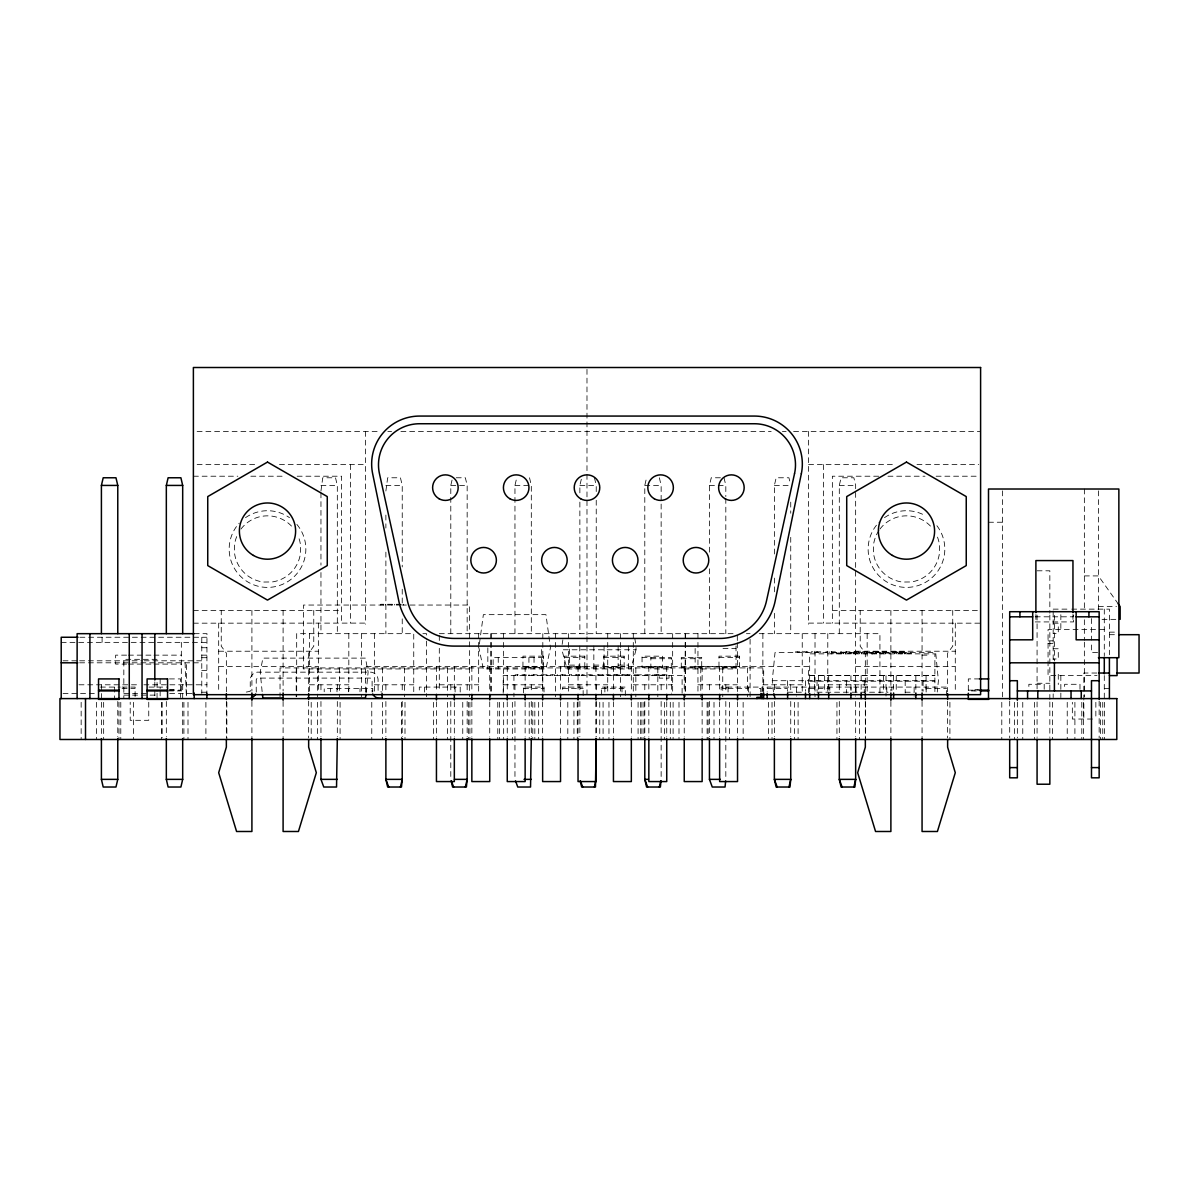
<?xml version="1.0" encoding="UTF-8"?>
<svg xmlns="http://www.w3.org/2000/svg" width="1199" height="1199" viewBox="0 0 1199 1199"><rect width="100%" height="100%" fill="white"/><g stroke="black" fill="none" stroke-linecap="round" stroke-linejoin="round"><path stroke-width="0.75" stroke-dasharray="5 3.75" d="M773.46 692.018L772.276 680.702L775.019 652.586L935.67 652.586L938.412 680.702L937.243 692.018M366.175 692.632L368.123 672.099L365.44 658.116L262.896 658.116L260.213 672.099L262.416 694.446M479.375 644.148L480.379 636.774M480.619 634.93L483.362 614.652L545.965 614.652L550.446 647.835L545.965 668.952L483.362 668.952L478.881 647.835M562.136 644.403L562.871 639.816M320.957 490.991L322.741 477.772L335.525 477.772L337.324 485.43L337.324 633.672M385.883 490.991L387.667 477.772L400.451 477.772L402.235 485.43L402.235 566.962M450.794 633.672L450.794 485.43L452.593 477.772M514.956 633.672L514.956 485.43L516.739 477.772M579.866 492.849L579.866 485.43L581.665 477.772M644.792 633.672L644.792 485.43L646.576 477.772M709.448 552.139L709.448 485.43L711.247 477.772L722.203 477.772M774.374 553.998L774.374 485.43L776.158 477.772L788.942 477.772L790.021 482.373M839.3 633.672L839.3 485.43L841.084 477.772L853.868 477.772L855.651 485.43L855.621 692.902M636.01 649.783L630.899 668.952L567.007 668.952L561.896 649.783L636.01 649.783L636.01 645.946M197.116 431.415L380.368 431.415M387.832 431.415L391.593 431.415M400.916 431.415L771.182 431.415M782.392 431.415L786.139 431.415M793.603 431.415L980.602 431.415M197.131 464.627L257.006 464.627M279.457 464.627L365.395 464.627M808.591 464.627L894.514 464.627M916.98 464.627L978.729 464.627M193.384 476.213L237.852 476.213M250.831 476.213L284.178 476.213M297.157 476.213L341.625 476.213L341.625 623.18M878.687 476.213L832.361 476.213L832.361 623.18M887.949 476.213L925.014 476.213M936.119 476.213L978.744 476.213M456.234 477.772L465.362 477.772L467.16 485.43L467.16 633.672M320.957 485.43L337.324 485.43M385.883 485.43L402.235 485.43M450.794 485.43L467.16 485.43M514.956 485.43L529.493 485.43M579.866 485.43L596.233 485.43L596.233 492.849M644.792 485.43L661.144 485.43L661.144 633.672M709.448 485.43L725.815 485.43L725.815 496.551M774.374 485.43L790.74 485.43M839.3 485.43L855.651 485.43M988.501 522.239L1002.559 522.239M1037.075 570.799L1049.844 570.799L1049.844 613.199M1084.361 575.91L1098.404 575.91L1118.068 603.667M401.17 604.281L380.668 604.281L380.668 605.045M403.254 604.281L403.434 605.045M401.275 605.045L303.497 605.045L303.497 668.952L469.633 668.952L469.633 605.045L402.429 605.045M1098.404 606.589L1116.509 606.589M1053.172 609.137L1069.898 609.137M1071.696 609.137L1109.405 609.137L1109.405 654.774M193.384 610.411L341.625 610.411M832.361 610.411L980.602 610.411M1035.247 616.811L1073.585 616.811M1102.031 619.358L1116.509 619.358M1035.247 621.921L1073.585 621.921L1073.585 615.102M193.384 623.18L365.395 623.105M808.591 623.105L980.602 623.18M1053.172 623.195L1058.282 623.195L1058.282 633.417L1053.172 633.417M1104.294 629.58L1048.061 629.58L1048.061 675.592L1097.055 675.592M1109.405 632.143L1117.063 632.143M194.193 633.672L206.962 633.672L206.887 693.487M422.872 633.672L426.514 633.672L426.514 639.247M439.299 633.672L733.743 633.672M746.437 633.672L750.094 633.672M759.222 633.672L879.931 633.672L879.931 693.037M1109.405 634.691L1116.809 634.691M79.883 637.254L206.887 637.254M1048.061 640.836L1053.172 640.836M61.209 642.364L206.887 642.364M1048.061 643.638L1053.172 643.638M201.777 647.73L206.887 647.73M723.012 648.494L736.021 648.494M1053.172 648.749L1058.282 648.749L1058.282 658.985L1053.172 658.985M218.683 651.222L318.364 651.222M855.621 651.222L955.288 651.222M1097.61 652.586L1091.48 652.586L1091.48 641.855M853.238 653.095L861.916 653.095L861.781 653.86M885.476 653.095L896.537 653.095L896.537 653.86M126.599 655.149L115.644 655.149L115.644 664.096L126.599 664.096M128.413 655.149L152.138 655.149M153.967 655.149L181.334 655.149M201.777 655.149L206.887 655.149M921.971 655.149L929.015 655.149L929.015 653.86M543.387 657.442L493.134 657.442L493.134 668.952M564.354 657.442L584.797 657.442M603.711 657.442L624.154 657.442M642.05 657.442L671.305 657.442L671.305 668.952L650.862 668.952L650.862 657.442M718.98 657.442L739.423 657.442M201.777 657.696L206.887 657.696M650.862 658.716L671.305 658.716M681.272 658.716L701.715 658.716M157.054 659.33L123.827 659.33L123.827 698.597M63.052 660.799L77.785 660.799M79.629 660.799L142.291 660.799M144.135 660.799L201.777 660.799M79.629 662.807L201.777 662.807M128.413 664.096L152.138 664.096M153.967 664.096L181.334 664.096M569.555 665.115L579.776 665.115M593.835 665.115L604.071 665.115M618.129 665.115L628.351 665.115M522.944 666.389L543.387 666.389M564.354 666.389L584.797 666.389M603.711 666.389L624.154 666.389M642.05 666.389L662.492 666.389M695.135 666.389L739.423 666.389M218.683 666.554L318.364 666.554M855.621 666.554L955.288 666.554M671.305 667.663L642.05 667.663L642.05 656.168L662.492 656.168L662.492 667.663M681.272 667.663L701.715 667.663M201.777 670.481L206.887 670.481M1096.86 673.029L1083.836 673.029L1083.836 719.04M809.655 675.457L934.89 675.457M809.655 675.592L934.89 675.592M169.434 678.919L180.584 678.919L180.584 697.518M979.463 678.919L968.312 678.919L968.312 690.924L980.332 690.924M772.276 680.702L938.412 680.702M809.655 681.212L934.89 681.212M1037.075 683.265L1049.844 683.265M78.984 684.794L140.193 684.794M143.895 684.794L168.01 684.794M169.868 684.794L206.962 684.794M309.462 684.794L348.819 684.794M374.373 684.794L413.745 684.794M439.299 684.794L478.656 684.794M503.445 684.794L542.817 684.794M568.371 684.794L607.728 684.794M633.297 684.794L672.654 684.794M697.953 684.794L737.31 684.794M762.879 684.794L802.236 684.794M827.79 684.794L867.162 684.794M100.401 687.087L120.23 687.087M122.088 687.087L135.097 687.087L135.097 697.323M148.961 687.087L167.56 687.087M122.088 688.376L135.097 688.376M523.588 688.376L544.031 688.376M562.691 688.376L583.149 688.376M601.538 688.376L625.308 688.376M728.063 688.376L748.506 688.376M767.165 688.376L787.608 688.376M809.34 688.376L829.783 688.376M926.138 688.376L946.596 688.376M1104.294 688.376L1109.405 688.376M169.464 689.65L174.02 689.65L174.02 690.924M978.519 689.65L974.892 689.65L974.892 690.924M169.434 690.159L180.584 690.159M968.312 690.159L979.463 690.159M168.579 690.924L180.584 690.924M201.777 692.213L206.887 692.213M246.275 692.078L250.231 691.328L250.276 679.054A8.003 8.003 0 0 1 257.171 672.159L371.165 672.159A8.003 8.003 0 0 1 378.06 679.054L378.105 691.328L382.061 692.078M787.608 692.213L803.72 692.213M817.059 692.213L888.024 692.213M905.185 692.213L914.133 692.213M63.052 693.487L96.205 693.487M123.827 693.487L149.65 693.487M169.659 693.487L192.484 693.487M123.827 695.12L157.054 695.12M1092.424 719.04L1072.341 719.04L1072.341 702.314M724.031 477.772L725.815 485.43M659.36 477.772L661.144 485.43M594.434 477.772L596.233 485.43M529.523 477.772L531.307 485.43L531.307 633.672M634.796 638.273L635.77 644.403M185.081 662.807L186.37 696.799L186.445 662.807M1104.549 702.314L1104.549 739.483M1104.294 609.137L1104.294 655.733M1104.294 675.592L1104.294 698.597M1102.75 702.314L1102.75 739.483M1100.457 702.314L1100.457 739.483M1099.153 701.04L1099.153 738.014M1098.404 490.856L1098.404 610.231M1095.856 702.314L1095.856 719.04M1091.48 618.594L1091.48 640.071M1084.361 489.012L1084.361 610.411M1084.361 619.748L1084.361 640.296M1084.361 642.169L1084.361 696.889M1083.581 702.314L1083.581 739.483M1081.798 702.314L1081.798 739.483M1079.984 689.26L1079.984 684.284L1064.637 684.284L1064.637 689.26M1074.904 702.314L1074.904 739.483M1072.955 614.487L1072.955 621.921M1067.23 702.314L1067.23 739.483M1060.845 614.712L1060.845 629.58M1060.845 675.592L1060.845 697.578M1058.282 674.318L1058.282 684.539M1054.416 615.342L1054.416 660.994M1053.172 610.995L1053.172 661.533M1053.172 693.906L1053.172 697.578M1052.407 702.314L1052.407 739.483M1049.844 615.042L1049.844 692.602M1049.844 694.476L1049.844 700.081M1049.844 701.955L1049.844 737.475M1044.194 689.26L1044.194 684.284L1028.862 684.284L1028.862 689.26M1037.075 615.042L1037.075 688.87M1037.075 701.955L1037.075 737.475M1035.891 614.487L1035.891 621.921M1034.512 702.314L1034.512 739.483M1022.762 702.314L1022.762 739.483M1017.351 702.149L1017.351 737.685M1014.579 702.314L1014.579 739.483M1009.693 701.04L1009.693 738.014M1002.559 490.856L1002.559 696.889M1001.794 702.314L1001.794 739.483M955.288 623.105L955.288 692.902M952.74 610.411L952.74 646.186L947.63 653.125L947.63 691.838M949.908 702.314L949.908 739.483M947.63 701.055L947.63 737.925M946.596 695.525L946.596 687.087L767.165 687.087L767.165 692.018M934.89 691.643L934.89 653.86L809.655 653.86L809.655 691.643M926.138 687.087L926.138 692.018M926.063 675.592L926.063 692.467M923.08 680.702L923.08 691.209M922.061 610.411L922.061 691.074M922.061 701.445L922.061 737.88M915.841 675.592L915.841 691.688M914.133 687.117L914.133 696.199M911.15 653.86L911.15 653.095L898.665 653.095L898.665 653.86M909.337 653.095L909.337 653.86M908.512 653.095L908.512 653.86M905.575 653.095L905.575 653.86M905.185 680.702L905.185 693.037M904.87 653.095L904.87 653.86M904.571 652.586L904.571 651.821L888.279 651.821L888.279 652.586M904.406 653.095L904.406 653.86M901.963 651.821L901.963 652.586M901.348 653.095L901.348 653.86M900.599 653.095L900.599 653.86M900.209 651.821L900.209 652.586M899.49 651.821L899.49 652.586M898.021 651.821L898.021 652.586M896.492 651.821L896.492 652.586M896.238 675.592L896.238 691.523M894.844 651.821L894.844 652.586M894.514 653.095L894.514 653.86M893.495 651.821L893.495 652.586M893.615 675.592L893.615 691.688M892.775 651.821L892.775 652.586M891.891 687.087L891.891 690.384M891.007 651.821L891.007 652.586M890.887 610.411L890.887 691.074M890.887 701.445L890.887 737.88M886.78 687.087L886.78 695.525M886.436 652.586L886.436 651.821L869.785 651.821L869.785 652.586M886.016 675.592L886.016 696.034M885.626 653.095L885.476 653.86M884.023 651.821L884.023 652.586M883.663 653.86L883.663 653.095L874.446 653.095L874.446 653.86M883.393 675.592L883.393 692.467M882.914 651.821L882.914 652.586M881.715 653.095L881.715 653.86M879.002 651.821L879.002 652.586M878.058 651.821L878.058 652.586M877.428 651.821L877.428 652.586M876.469 653.095L876.469 653.86M873.367 651.821L873.367 652.586M873.007 653.86L873.007 653.095L864.014 653.095L864.014 653.86M872.362 651.821L872.362 652.586M871.178 653.095L871.178 653.86M867.162 633.672L867.162 691.688M866.802 652.586L866.802 651.821L853.583 651.821L853.583 652.586M866.622 651.821L866.652 652.586M866.622 653.095L866.622 653.86M865.573 702.314L865.573 739.483M865.333 691.838L865.333 653.125L860.208 646.186L860.208 610.411M865.333 701.055L865.333 737.925M864.614 653.095L864.614 653.86M864.284 680.702L864.284 693.037M863.969 651.821L863.969 652.586M861.317 653.095L861.317 653.86M861.152 675.592L861.152 691.688M859.428 653.095L859.428 653.86M859.428 702.314L859.428 739.483M856.266 651.821L856.266 652.586M856.116 687.087L856.116 691.943M855.651 701.475L855.651 736.711M855.217 653.095L855.217 653.86M855.352 687.117L855.352 696.199M854.527 651.821L854.527 652.586M854.332 651.821L854.332 652.586M853.313 653.095L853.238 653.86M851.785 653.86L851.785 653.095L841.728 653.095L841.728 653.86M851.005 687.087L851.005 690.384M850.93 675.592L850.93 691.688M850.271 653.095L850.271 653.86M849.956 652.586L849.956 651.821L840.484 651.821L840.484 652.586M846.434 651.821L846.434 652.586M846.404 680.702L846.404 693.037M845.954 651.821L845.954 652.586M845.355 653.095L845.355 653.86M843.931 651.821L843.931 652.586M843.467 653.095L843.467 653.86M840.169 653.86L840.169 653.095L831.162 653.095L831.162 653.86M839.87 653.095L839.75 653.86M839.3 684.794L839.3 692.213M839.3 701.475L839.3 736.711M838.341 653.095L838.341 653.86M836.947 702.314L836.947 739.483M835.358 652.586L835.358 651.821L825.886 651.821L825.886 652.586M833.77 653.095L833.77 653.86M831.836 651.821L831.836 652.586M831.776 653.095L831.776 653.86M831.357 651.821L831.357 652.586M829.783 687.087L829.783 690.384M829.333 651.821L829.333 652.586M828.689 675.592L828.689 691.688M827.79 633.672L827.79 691.688M824.672 675.592L824.672 692.467M823.413 464.627L823.413 623.105M820.76 652.586L820.76 651.821L811.288 651.821L811.288 652.586M818.467 675.592L818.467 691.688M817.238 651.821L817.238 652.586M817.059 680.702L817.059 691.209M816.759 651.821L816.759 652.586M815.02 633.672L815.02 696.739M814.735 651.821L814.735 652.586M814.451 675.592L814.451 693.292M809.34 687.087L809.34 692.018M808.591 431.415L808.591 624.214M808.591 692.902L808.591 666.554L365.395 666.554L365.395 694.671M807.826 652.586L807.826 651.821L795.492 651.821L795.492 652.586M806.672 651.821L806.672 652.586M805.503 680.702L805.503 691.209M803.9 651.821L803.9 652.586M802.236 633.672L802.236 691.688M798.099 702.314L798.099 739.483M797.77 651.821L797.77 652.586M796.556 687.117L796.556 696.199M794.517 702.314L794.517 739.483M790.74 502.111L790.74 513.232M790.74 537.317L790.74 633.672M790.74 684.794L790.74 692.213M790.74 701.475L790.74 736.711M787.608 680.702L787.608 691.209M774.374 578.083L774.374 592.906M774.374 613.288L774.374 633.672M774.374 684.794L774.374 692.213M774.374 701.475L774.374 736.711M772.021 702.314L772.021 739.483M768.439 702.314L768.439 739.483M763.688 693.187L763.688 667.918L280.041 667.918L280.041 696.784M762.879 633.672L762.879 691.688M762.054 692.018L762.054 687.087L721.154 687.087L721.154 692.018M760.78 691.943L760.78 688.376L756.944 688.376L756.944 687.087M750.094 639.247L750.094 696.739M748.506 687.087L748.506 695.525M747.457 667.918L747.532 696.784M743.14 702.314L743.14 739.483M737.31 635.5L737.31 640.97M737.31 642.799L737.535 692.527M737.535 701.805L737.535 737.04M736.021 645.946L736.021 668.952L681.272 668.952L681.272 657.442L701.715 657.442L701.715 668.952M729.591 702.314L729.591 739.483M728.063 687.087L728.063 692.018M726.279 687.087L726.279 688.376L722.442 688.376L722.442 691.943M725.815 498.409L725.815 633.672M725.815 684.794L725.815 692.213M725.815 701.475L725.815 779.365M722.742 667.918L722.742 696.784M719.64 666.554L719.64 692.527M719.64 701.805L719.64 737.04M714.005 702.314L714.005 739.483M709.448 568.821L709.448 633.672M709.448 684.794L709.448 692.213M709.448 701.475L709.448 736.711M708.129 702.314L708.129 739.483M707.11 702.314L707.11 739.483M702.134 666.554L702.134 692.527M702.134 701.805L702.134 737.04M700.756 667.918L700.756 696.784M697.953 633.672L697.953 691.688M695.135 648.494L695.135 668.952M685.423 633.672L685.423 693.037M685.169 633.672L685.169 696.739M684.239 666.554L684.239 692.527M684.239 701.805L684.239 737.04M682.111 693.292L682.111 675.592L503.205 675.592L503.205 693.292M678.994 702.314L678.994 739.483M673.104 702.314L673.104 739.483M672.654 633.672L672.654 691.688M671.38 675.592L671.38 693.292M670.301 702.314L670.301 739.483M669.012 675.592L669.012 678.154L659.3 678.154L659.3 675.592M666.929 675.592L666.929 674.827L639.112 674.827L639.112 675.592M666.734 666.554L666.734 692.527M666.734 701.805L666.734 737.04M664.651 674.827L664.651 675.592M664.426 702.314L664.426 739.483M663.107 674.827L663.107 675.592M662.477 674.827L662.477 675.592M661.204 674.827L661.204 675.592M661.144 684.794L661.144 692.213M661.144 701.475L661.144 779.365M659.855 674.827L659.855 675.592M658.416 674.827L658.416 675.592M657.816 667.918L657.816 696.784M657.232 674.827L657.232 675.592M656.602 674.827L656.602 675.592M655.059 674.827L655.059 675.592M652.796 674.827L652.676 675.592M648.839 666.554L648.839 692.527M648.839 701.805L648.839 737.04M647.085 674.827L647.085 675.592M644.822 674.827L644.822 675.592M644.792 684.794L644.792 692.213M644.792 701.475L644.792 736.711M643.968 702.314L643.968 739.483M641.93 702.314L641.93 739.483M640.656 702.314L640.656 739.483M638.243 675.592L638.243 674.827L626.672 674.827L626.672 675.592M638.078 674.827L638.123 675.592M638.093 702.314L638.093 739.483M635.845 667.918L635.845 696.784M633.297 633.672L633.297 691.688M631.333 666.554L631.333 692.527M631.333 701.805L631.333 737.04M629.025 674.827L629.025 675.592M628.351 645.946L628.351 668.952M626.208 675.592L626.208 674.827L611.94 674.827L611.94 675.592M625.308 695.525L625.308 687.087L601.538 687.087L601.538 695.525M623.915 674.827L623.915 675.592M622.371 674.827L622.371 675.592M621.996 687.087L621.996 692.018M621.741 674.827L621.741 675.592M620.512 633.672L620.512 696.739M619.134 674.827L619.134 675.592M618.129 645.946L618.129 668.952M617.68 674.827L617.68 675.592M616.496 674.827L616.496 675.592M615.881 674.827L615.881 675.592M614.338 674.827L614.338 675.592M613.438 666.554L613.438 692.527M613.438 701.805L613.438 737.04M610.336 675.592L610.336 674.827L595.753 674.827L595.753 675.592M608.957 702.314L608.957 739.483M608.223 674.827L608.223 675.592M607.728 633.672L607.728 691.688M607.249 674.827L607.249 675.592M604.866 687.087L604.866 692.018M604.071 645.946L604.071 668.952M603.816 674.827L603.816 675.592M602.992 674.827L602.992 675.592M603.082 702.314L603.082 739.483M602.453 674.827L602.453 675.592M599.755 702.314L599.755 739.483M598.901 674.827L598.901 675.592M598.016 674.827L598.016 675.592M596.233 500.253L596.233 633.672M596.233 684.794L596.233 692.213M596.233 701.475L596.233 736.711M595.933 666.554L595.933 692.527M595.933 701.805L595.933 737.04M593.835 645.946L593.835 668.952M592.306 675.592L592.306 674.827L581.665 674.827L581.665 675.592M590.043 674.827L590.043 675.592M586.985 369.382L586.985 634.841M586.985 636.714L586.985 644.193M586.985 646.066L586.985 694.671M583.149 695.525L583.149 687.087L562.691 687.087L562.691 692.018M582.234 674.827L582.234 675.592M579.866 502.111L579.866 633.672M579.776 645.946L579.776 668.952M579.866 684.794L579.866 692.213M579.866 701.475L579.866 736.711M579.492 675.592L579.492 674.827L569.345 674.827L569.345 675.592M579.327 674.827L579.327 675.592M578.787 674.827L578.787 675.592M578.038 666.554L578.038 692.527M578.038 701.805L578.038 737.04M577.259 702.314L577.259 739.483M576.584 674.827L576.584 675.592M573.946 702.314L573.946 739.483M571.668 674.827L571.668 675.592M569.555 649.139L569.555 668.952M569.45 674.827L569.45 675.592M568.371 633.672L568.371 691.688M567.801 702.314L567.801 739.483M565.553 675.592L565.553 674.827L557.25 674.827L557.25 675.592M562.466 674.827L562.466 675.592M562.046 674.827L562.046 675.592M560.533 666.554L560.533 692.527M560.533 701.805L560.533 737.04M560.263 674.827L560.263 675.592M555.587 633.672L555.587 696.739M554.597 675.592L554.597 674.827L540.854 674.827L540.929 675.592M552.244 674.827L552.244 675.592M547.029 674.827L547.029 675.592M544.031 692.018L544.031 687.087L523.588 687.087L523.588 695.525M543.102 674.827L543.102 675.592M542.817 633.672L542.817 691.688M542.637 666.554L542.637 692.527M542.637 701.805L542.637 737.04M541.498 649.588L541.498 668.952M541.124 674.827L541.124 675.592M538.666 702.314L538.666 739.483M537.152 675.592L537.152 674.827L528.864 674.827L528.864 675.592M534.829 702.314L534.829 739.483M534.035 657.442L534.035 668.952M534.08 674.827L534.08 675.592M533.645 674.827L533.645 675.592M532.791 702.314L532.791 739.483M531.876 674.827L531.876 675.592M531.307 684.794L531.307 692.213M531.307 701.475L531.307 736.711M529.209 702.314L529.209 739.483M528.924 657.442L528.924 668.952M526.196 675.592L526.196 674.827L515.165 674.827L515.165 675.592M525.132 666.554L525.132 692.527M525.132 701.805L525.132 737.04M524.727 674.827L524.727 675.592M523.888 674.827L523.888 675.592M514.956 684.794L514.956 692.213M514.956 701.475L514.956 779.365M513.936 675.592L513.936 696.829M512.348 702.314L512.348 739.483M507.252 666.554L507.252 692.527M507.252 701.805L507.252 737.04M503.655 702.314L503.655 739.483M503.445 633.672L503.445 691.688M499.563 702.314L499.563 739.483M498.244 657.442L498.244 668.952M497.78 702.314L497.78 739.483M491.44 633.672L491.44 693.037M490.676 633.672L490.676 696.739M489.732 666.554L489.732 692.527M489.732 701.805L489.732 737.04M487.828 647.835L487.828 668.952M478.656 633.672L478.656 691.688M471.851 666.554L471.851 692.527M471.851 701.805L471.851 737.04M469.918 702.314L469.918 739.483M469.453 667.918L469.453 696.784M468.644 702.314L468.644 739.483M467.16 684.794L467.16 692.213M467.16 701.475L467.16 736.711M462.754 702.314L462.754 739.483M460.206 692.018L460.206 687.087L419.305 687.087L419.305 692.018M455.095 687.087L455.095 691.943M454.331 666.554L454.331 692.527M454.331 701.805L454.331 737.04M450.794 684.794L450.794 692.213M450.794 701.475L450.794 779.365M447.467 667.918L447.467 696.784M447.422 702.314L447.422 739.483M439.299 635.5L439.299 640.97M439.299 648.284L439.299 691.688M436.451 666.554L436.451 692.527M436.451 701.805L436.451 737.04M433.618 702.314L433.618 739.483M426.514 641.09L426.514 696.739M424.416 687.087L424.416 695.525M413.745 691.688L413.745 633.672L296.678 633.672L296.678 696.739M404.992 702.314L404.992 739.483M404.528 667.918L404.528 696.784M402.235 589.204L402.235 604.026M402.235 618.849L402.235 633.672M402.235 684.794L402.235 692.213M402.235 701.475L402.235 736.711M401.425 702.314L401.425 739.483M394.411 604.281L394.411 605.045M391.833 604.281L391.833 605.045M385.883 515.075L385.883 528.055M385.883 552.139L385.883 633.672M385.883 684.794L385.883 692.213M385.883 701.475L385.883 736.711M385.284 604.281L385.284 605.045M383.35 604.281L383.35 605.045L383.095 604.281M382.946 604.281L382.946 605.045M382.556 667.918L382.556 696.784M382.511 702.314L382.511 739.483M381.117 604.281L381.117 605.045M374.373 633.672L374.373 691.688M372.769 691.778L372.769 688.376L324.21 688.376L324.21 691.778M371.765 702.314L371.765 739.483M366.384 688.376L366.384 691.778M365.395 431.415L365.395 624.214M361.603 633.672L361.603 696.739M360 688.376L360 691.778M350.573 464.627L350.573 623.105M348.819 633.672L348.819 691.688M348.489 688.376L348.489 691.778M340.081 702.314L340.081 739.483M339.617 667.918L339.617 696.784M337.324 684.794L337.324 692.213M337.324 701.475L337.324 736.711M336.994 688.376L336.994 691.778M330.594 688.376L330.594 691.778M320.957 492.849L320.957 565.119M320.957 572.523L320.957 633.672M320.957 684.794L320.957 692.213M320.957 701.475L320.957 736.711M318.364 623.105L318.364 692.902M317.63 667.918L317.63 696.784M317.585 702.314L317.585 739.483M313.763 610.411L313.763 646.186L308.653 653.125L308.653 691.838M311.2 702.314L311.2 739.483M309.462 633.672L309.462 691.688M308.653 701.055L308.653 737.925M296.273 667.918L296.168 696.784M283.099 610.411L283.099 691.074M283.099 701.445L283.099 737.88M251.91 610.411L251.91 691.074M251.91 701.445L251.91 737.88M226.851 702.314L226.851 739.483M226.356 691.838L226.356 653.125L221.245 646.186L221.245 610.411M226.356 701.055L226.356 737.925M218.683 623.105L218.683 692.902M205.898 702.314L205.898 739.483M201.777 637.254L201.777 693.487M188.003 702.314L188.003 739.483M183.912 702.314L183.912 739.483M182.683 684.794L182.683 736.711M181.334 642.364L181.334 693.487M166.331 701.475L166.331 736.711M162.18 702.314L162.18 737.625M161.415 702.314L161.415 739.483M160.141 678.919L160.141 688.556M160.141 690.924L160.141 697.833M157.054 682.486L157.054 691.433M157.054 693.232L157.054 698.597M154.821 681.901L154.821 696.739M148.751 702.209L148.751 720.314L130.211 720.314L130.211 702.209M133.554 702.314L133.554 739.483M120.784 702.314L120.784 739.483M118.986 702.314L118.986 739.483M117.772 701.475L117.772 736.711M114.639 687.087L114.639 698.597M103.654 702.314L103.654 739.483M102.095 637.254L102.095 642.364M101.405 684.794L101.405 736.711M96.505 702.314L96.505 739.483M81.157 702.314L81.157 739.483M236.698 536.597A33.227 33.227 0 0 0 234.524 544.99L234.599 553.653A33.227 33.227 0 0 0 263.42 582.04L272.098 581.965A33.227 33.227 0 0 0 300.484 553.144L300.409 544.466A33.227 33.227 0 0 0 298.101 536.103M240.984 529.044A33.227 33.227 0 0 1 293.695 528.624M296.872 524.413A38.338 38.338 0 0 1 293.41 577.333A38.338 38.338 0 0 1 240.385 576.164A38.338 38.338 0 0 1 239.245 523.154M245.525 517.653A38.338 38.338 0 0 1 289.484 517.653M878.957 530.453A33.227 33.227 0 0 0 873.501 544.99L873.576 553.653A33.227 33.227 0 0 0 902.397 582.04L911.075 581.965A33.227 33.227 0 0 0 939.446 553.144L939.387 544.466A33.227 33.227 0 0 0 937.078 536.103M879.961 529.044A33.227 33.227 0 0 1 932.672 528.624M936.899 525.717A38.338 38.338 0 0 1 931.113 578.428A38.338 38.338 0 0 1 878.208 574.965A38.338 38.338 0 0 1 879.362 521.955M884.487 517.653A38.338 38.338 0 0 1 925.643 515.855M256.196 692.078A7.059 7.059 0 0 0 256.226 690.084L256.226 680.088A1.993 1.993 0 0 1 258.22 678.094L370.116 678.094A1.993 1.993 0 0 1 372.11 680.088L372.11 690.084A7.059 7.059 0 0 0 372.14 692.078M543.387 656.168L522.944 656.168L522.944 667.663L543.387 667.663L543.387 656.168M584.797 656.168L564.354 656.168L564.354 667.663L584.797 667.663L584.797 656.168M624.154 656.168L603.711 656.168L603.711 667.663L624.154 667.663L624.154 656.168M739.423 656.168L718.98 656.168L718.98 667.663L739.423 667.663L739.423 656.168M872.707 653.86L872.707 653.095L872.602 653.86M627.512 675.592L627.512 674.827L627.332 675.592M517.518 675.592L517.518 674.827L517.458 675.592"/><path stroke-width="1.5" d="M337.324 738.569L336.544 787.024L323.775 787.024L320.957 779.365L320.957 738.569M531.307 738.569L530.543 787.024L517.758 787.024L515.51 780.894M596.233 738.569L595.468 787.024L581.665 787.024L580.226 780.894M660.994 780.894L660.379 787.024L646.576 787.024L644.792 779.365L644.792 738.569M725.665 780.894L725.05 787.024L712.266 787.024L709.448 779.365L709.448 738.569M365.935 694.446L365.44 698.073L307.648 698.073M101.405 633.672L101.405 485.43L103.204 477.772L115.973 477.772L117.772 485.43L117.772 633.672M166.331 633.672L166.331 485.43L168.115 477.772L180.899 477.772L182.683 485.43L182.683 633.672M117.772 738.569L117.772 779.365L115.973 787.024L103.204 787.024L101.405 779.365L101.405 738.569M182.683 738.569L182.683 779.365L180.899 787.024L168.115 787.024L166.331 779.365L166.331 738.569M400.451 787.024L402.235 779.365L402.235 738.569M465.362 787.024L467.16 779.365L467.16 738.569M594.434 787.024L596.233 779.365M659.36 787.024L660.784 780.894M788.942 787.024L790.74 779.365L790.74 738.569M853.868 787.024L855.651 779.365L855.651 738.569M101.405 485.43L117.772 485.43M166.331 485.43L182.683 485.43M1009.693 616.811L1032.699 616.811M1076.147 616.811L1099.153 616.811M194.193 633.672L77.126 633.672L77.126 698.597M1118.667 634.691L1139.05 634.691L1139.05 673.029L1116.809 673.029M78.01 637.254L61.209 637.254L61.209 698.597M1009.693 639.816L1032.699 639.816L1032.699 611.7M1099.153 639.816L1076.147 639.816L1076.147 611.7M1098.404 657.696L1118.862 657.696L1118.862 489.012L988.501 489.012L988.501 698.597M61.209 662.807L77.785 662.807M1009.693 662.807L1099.153 662.807M1098.629 673.029L1109.405 673.029M1109.405 675.592L1117.063 675.592L1117.063 658.431M979.463 678.919L988.77 678.919M1009.693 680.702L1017.351 680.702L1017.351 700.276M1099.153 680.702L1091.48 680.702L1091.48 777.821L1099.153 777.821L1099.153 739.873M98.543 690.159L118.986 690.159M147.102 690.159L167.56 690.159M979.463 690.159L988.77 690.159M98.543 690.924L118.986 690.924M147.102 690.924L167.56 690.924M980.332 690.924L988.77 690.924M1017.351 690.924L1091.48 690.924M283.399 698.073L262.896 698.073L262.416 694.446M382.106 698.073L379.109 698.073A7.059 7.059 0 0 1 372.709 693.996M988.77 699.362L968.312 699.362L968.312 693.232M1009.693 767.6L1017.351 767.6M1091.48 767.6L1099.153 767.6M101.405 779.365L117.772 779.365M166.331 779.365L182.683 779.365M320.957 779.365L337.324 779.365M454.436 779.365L467.16 779.365L466.396 787.024L452.593 787.024L451.154 780.894M524.038 779.365L531.307 779.365M648.419 779.365L644.792 779.365L647.61 787.024M709.448 779.365L720.359 779.365M1118.068 603.667L1120.136 606.589L1120.136 619.358M842.103 787.024L839.3 779.365L839.3 738.569M777.192 787.024L774.374 779.365L774.374 738.569M580.436 780.894L582.684 787.024M451.364 780.894L453.612 787.024M388.686 787.024L385.883 779.365L385.883 738.569M773.85 693.666L775.019 698.597M1109.405 658.431L1109.405 698.597M1104.294 657.187L1104.294 673.748M1099.153 699.197L1099.153 611.7L1009.693 611.7L1009.693 699.197M1088.917 611.7L1088.917 616.811M1081.258 690.924L1081.258 698.597M1072.955 612.629L1072.955 560.577L1035.891 560.577L1035.891 612.629M1071.037 690.924L1071.037 698.597M1054.416 662.807L1054.416 690.924M1049.844 739.348L1049.844 784.221L1037.075 784.221L1037.075 739.348M1037.809 690.924L1037.809 698.597M1027.588 690.924L1027.588 698.597M1019.914 611.7L1019.914 616.811M1017.351 739.558L1017.351 777.821L1009.693 777.821L1009.693 739.873M947.63 693.681L947.63 699.212M947.63 739.768L947.63 747.142L955.288 772.711L937.408 831.492L922.061 831.492L922.061 738.599M922.061 692.947L922.061 700.441M915.841 692.977L915.841 698.597M893.615 692.977L893.615 698.597M890.887 692.947L890.887 700.441M890.887 738.599L890.887 831.492L875.555 831.492L857.66 772.711L865.333 747.142L865.333 739.768M865.333 693.681L865.333 699.212M861.152 692.977L861.152 698.597M850.93 692.977L850.93 698.597M828.689 692.977L828.689 698.597M818.467 692.977L818.467 698.597M809.655 693.382L809.655 698.597M805.503 693.037L805.503 698.597M787.608 693.037L787.608 698.597M767.165 693.666L767.165 698.597M763.688 693.187L763.643 698.597M762.054 693.666L762.054 698.597M760.78 693.741L760.78 697.323L756.944 697.323L756.944 698.597M737.535 694.371L737.535 699.946M737.535 738.899L737.535 781.568L719.64 781.568L719.64 738.899M719.64 694.371L719.64 699.946M702.134 694.371L702.134 699.946M702.134 738.899L702.134 781.568L684.239 781.568L684.239 738.899M684.239 694.371L684.239 699.946M666.734 694.371L666.734 699.946M666.734 738.899L666.734 781.568L648.839 781.568L648.839 738.899M648.839 694.371L648.839 699.946M631.333 694.371L631.333 699.946M631.333 738.899L631.333 781.568L613.438 781.568L613.438 738.899M613.438 694.371L613.438 699.946M595.933 694.371L595.933 699.946M595.933 738.899L595.933 781.568L578.038 781.568L578.038 738.899M578.038 694.371L578.038 699.946M560.533 694.371L560.533 699.946M560.533 738.899L560.533 781.568L542.637 781.568L542.637 738.899M542.637 694.371L542.637 699.946M525.132 694.371L525.132 699.946M525.132 738.899L525.132 781.568L507.252 781.568L507.252 738.899M507.252 694.371L507.252 699.946M489.732 694.371L489.732 699.946M489.732 738.899L489.732 781.568L471.851 781.568L471.851 738.899M471.851 694.371L471.851 699.946M454.331 694.371L454.331 699.946M454.331 738.899L454.331 781.568L436.451 781.568L436.451 738.899M436.451 694.371L436.451 699.946M382.061 693.577L382.061 698.073M308.653 693.681L308.653 699.212M308.653 739.768L308.653 747.142L316.326 772.711L298.431 831.492L283.099 831.492L283.099 738.599M283.099 692.947L283.099 700.441M251.91 692.947L251.91 700.441M251.91 738.599L251.91 831.492L236.578 831.492L218.683 772.711L226.356 747.142L226.356 739.768M226.356 693.681L226.356 699.212M206.887 693.322L206.887 698.597M194.193 693.037L194.193 698.597M154.821 633.672L154.821 680.043M142.052 633.672L142.052 698.597M129.267 633.672L129.267 698.597M89.91 633.672L89.91 698.597M85.504 698.597L85.504 739.483M255.627 693.996A7.059 7.059 0 0 1 251.205 697.803M402.235 779.365L401.47 787.024L387.667 787.024L385.883 779.365L402.235 779.365M790.74 779.365L789.961 787.024L776.158 787.024L774.374 779.365L790.74 779.365M855.651 779.365L854.887 787.024L841.084 787.024L839.3 779.365L855.651 779.365M801.352 473.65L775.168 601.044A56.428 56.428 0 0 1 719.895 646.096L454.076 646.096A56.488 56.488 0 0 1 398.802 600.999L372.634 473.65A47.93 47.93 0 0 1 419.575 416.068L754.396 416.068A47.93 47.93 0 0 1 801.352 473.65M794.532 473.65L766.476 600.999A47.705 47.705 0 0 1 719.895 638.438L454.076 638.438A47.705 47.705 0 0 1 407.495 600.999L379.454 473.665A41.081 41.081 0 0 1 419.575 423.742L754.396 423.742A41.081 41.081 0 0 1 794.532 473.65M267.497 462.08L207.742 496.581L207.742 565.598L267.497 600.099L327.267 565.598L327.267 496.581L267.497 462.08M906.474 462.08L846.719 496.581L846.719 565.598L906.474 600.099L966.244 565.598L966.244 496.581L906.474 462.08M980.602 367.508L193.384 367.508L193.384 694.671L980.602 694.671L980.602 367.508M118.986 678.919L98.543 678.919L98.543 699.362L118.986 699.362L118.986 678.919M167.56 678.919L147.102 678.919L147.102 699.362L167.56 699.362L167.56 678.919M1116.809 698.597L59.95 698.597L59.95 739.483L1116.809 739.483L1116.809 698.597M892.416 555.437A28.117 28.117 0 0 0 934.591 531.082A28.117 28.117 0 0 0 892.416 506.742A28.117 28.117 0 0 0 892.416 555.437M253.439 555.437A28.117 28.117 0 0 0 295.613 531.082A28.117 28.117 0 0 0 253.439 506.742A28.117 28.117 0 0 0 253.439 555.437M580.601 498.709A12.784 12.784 0 0 0 599.77 487.633A12.784 12.784 0 0 0 580.601 476.573A12.784 12.784 0 0 0 580.601 498.709M509.8 498.709A12.784 12.784 0 0 0 528.969 487.633A12.784 12.784 0 0 0 509.8 476.573A12.784 12.784 0 0 0 509.8 498.709M438.999 498.709A12.784 12.784 0 0 0 458.168 487.633A12.784 12.784 0 0 0 438.999 476.573A12.784 12.784 0 0 0 438.999 498.709M654.204 498.709A12.784 12.784 0 0 0 673.373 487.633A12.784 12.784 0 0 0 654.204 476.573A12.784 12.784 0 0 0 654.204 498.709M725.005 498.709A12.784 12.784 0 0 0 744.174 487.633A12.784 12.784 0 0 0 725.005 476.573A12.784 12.784 0 0 0 725.005 498.709M689.605 571.294A12.784 12.784 0 0 0 708.774 560.218A12.784 12.784 0 0 0 689.605 549.157A12.784 12.784 0 0 0 689.605 571.294M618.804 571.294A12.784 12.784 0 0 0 637.973 560.218A12.784 12.784 0 0 0 618.804 549.157A12.784 12.784 0 0 0 618.804 571.294M548.018 571.294A12.784 12.784 0 0 0 567.187 560.218A12.784 12.784 0 0 0 548.018 549.157A12.784 12.784 0 0 0 548.018 571.294M477.217 571.294A12.784 12.784 0 0 0 496.386 560.218A12.784 12.784 0 0 0 477.217 549.157A12.784 12.784 0 0 0 477.217 571.294"/></g></svg>
